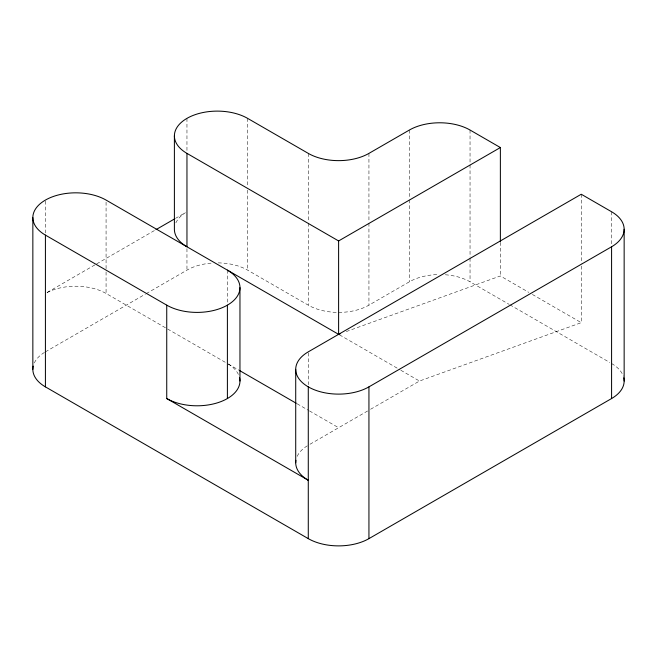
<?xml version="1.0" encoding="UTF-8"?>
<svg xmlns="http://www.w3.org/2000/svg" width="657" height="657" viewBox="0 0 657 657"><rect width="100%" height="100%" fill="white"/><g stroke="black" fill="none" stroke-linecap="round" stroke-linejoin="round"><path stroke-width="0.49" stroke-dasharray="3.29 2.46" d="M47.181 292.455L95.84 264.369M96.727 263.851L155.109 230.147M175.46 218.395L185.184 212.778M45.415 351.848L145.378 294.139M146.265 293.622L186.958 270.134A42.894 24.761 0 0 1 211.685 263.087M338.61 312.404A42.894 24.761 0 0 0 368.938 305.152L409.385 281.804A42.894 24.761 0 0 1 438.777 274.56M310.014 444.239L369.719 409.771M370.605 409.254L419.495 381.035L581.256 322.661L581.256 263.547M346.313 331.555L500.371 275.965L528.819 292.39M532.375 294.443L581.256 322.661M445.315 274.766A42.894 24.761 0 0 1 470.042 281.804L508.97 304.273M509.848 304.791L609.819 362.5M218.223 262.882A42.894 24.761 0 0 1 247.615 270.134L308.281 305.152A42.894 24.761 0 0 0 337.673 312.404M339.497 334.848L399.941 369.743M400.827 370.261L419.495 381.035M47.041 292.587A42.894 24.761 0 0 1 106.073 293.474L227.396 363.526M228.283 364.035L238.869 370.146M297.128 403.784L308.601 410.403M309.48 410.912L338.61 427.732M611.585 211.759L611.585 245.595M581.256 194.242L581.256 262.529M500.371 242.334L500.371 275.965M470.042 130.037L470.042 163.88M470.042 164.907L470.042 257.191M470.042 258.217L470.042 281.804M409.385 130.037L409.385 198.743M409.385 199.769L409.385 281.804M368.938 153.385L368.938 222.091M368.938 223.117L368.938 305.152M308.281 153.385L308.281 222.091M308.281 223.117L308.281 305.152M308.281 352.875L308.281 384.69M247.615 118.367L247.615 186.046M247.615 190.144L247.615 270.134M227.396 270.126L227.396 303.994M186.958 118.367L186.958 151.209M186.958 248.625L186.958 270.134M106.073 202.134L106.073 270.898M106.073 271.924L106.073 293.474M45.415 201.108L45.415 232.923M34.312 362.951A42.894 24.761 0 0 1 44.635 352.316M611.585 363.526A42.894 24.761 0 0 1 623.329 376.206M175.854 222.863A42.894 24.761 0 0 1 185.414 212.696M228.176 363.986A42.894 24.761 0 0 1 238.499 374.621M297.178 456.344A42.894 24.761 0 0 1 307.501 445.709"/><path stroke-width="0.99" d="M155.996 229.638L174.573 218.912M500.371 147.546L470.042 130.037A42.894 24.761 0 0 0 409.385 130.037L368.938 153.385A42.894 24.761 0 0 1 308.281 153.385L247.615 118.367A42.894 24.761 0 0 0 186.958 118.367A42.894 24.761 0 0 0 186.958 153.385L338.61 240.947L500.371 147.546L500.371 241.316M308.281 386.866A42.894 24.761 0 0 0 368.938 386.866L611.585 246.777A42.894 24.761 0 0 0 611.585 211.759L581.256 194.242L308.281 351.848A42.894 24.761 0 0 0 308.281 386.866L308.281 538.633A42.894 24.761 0 0 0 368.938 538.633L611.585 398.544A42.894 24.761 0 0 0 623.78 377.8M308.281 538.633L45.415 386.874L45.415 235.107A42.894 24.761 0 0 1 45.415 200.081A42.894 24.761 0 0 1 106.073 200.081L338.61 334.339L340.54 333.641M45.415 235.107L166.738 305.152A42.894 24.761 0 0 0 227.396 305.152L227.396 398.544M239.756 370.655L296.241 403.267M166.738 305.152L166.738 398.544L308.281 480.267A42.894 24.761 0 0 1 295.921 460.327M624.15 229.268L624.15 381.035M611.585 246.777L611.585 398.544M368.938 386.866L368.938 538.633M338.61 240.947L338.61 334.339M295.716 369.357L295.716 462.75M239.961 287.643L239.961 381.035M186.958 153.385L186.958 246.777A42.894 24.761 0 0 1 174.392 229.268L174.392 135.876M32.85 217.59L32.85 369.357M239.591 377.8A42.894 24.761 0 0 1 216.038 403.242A42.894 24.761 0 0 1 166.738 398.544M45.415 386.874A42.894 24.761 0 0 1 33.22 366.13M227.396 270.126A42.894 24.761 0 0 1 227.396 305.152"/></g></svg>
